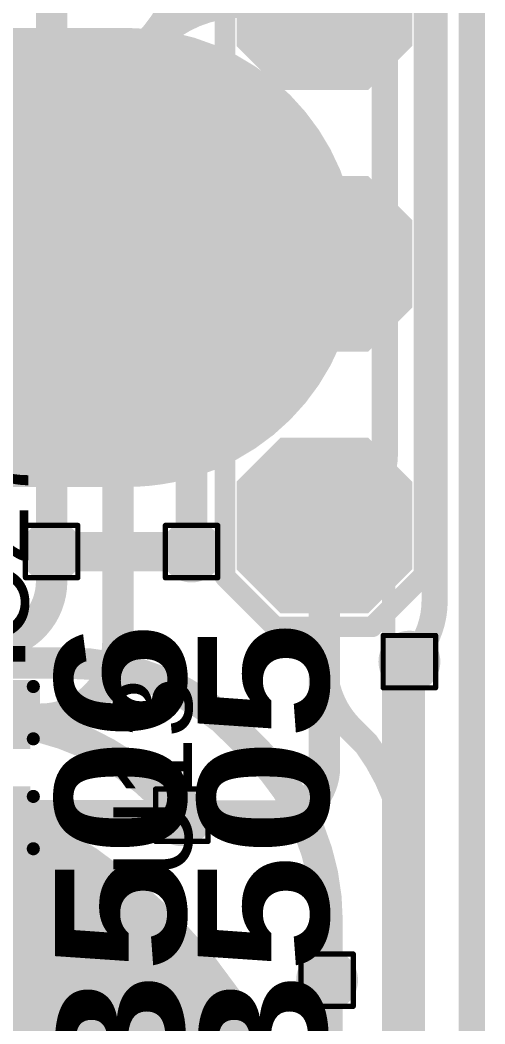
# Model space of a CAD drawing. Header units: inches. Extents: x -17 to 443, y -40 to 218.
# Drawn here: x 98.56 to 103.07, y 6.16 to 15.91 of the extents above; entities that cross this region are included whole.
import ezdxf

# ---------------------------------------------------------------- set-up
doc = ezdxf.new("R2010")
doc.units = ezdxf.units.IN
for name, color, linetype in [('Board Outline', 216, 'Continuous'), ('Bottom Layer', 5, 'Continuous'), ('Bottom Overlay', 54, 'Continuous'), ('Bottom Paste', 16, 'Continuous'), ('Bottom Solder', 6, 'Continuous'), ('Drill Drawing', 1, 'Continuous'), ('Fabrication', 76, 'Continuous'), ('Top Layer', 1, 'Continuous'), ('Top Overlay', 2, 'Continuous'), ('Top Paste', 8, 'Continuous'), ('Top Solder', 216, 'Continuous'), ('Via Holes', 16, 'Continuous')]:
    doc.layers.add(name, color=color, linetype=linetype)
doc.styles.add('Arial', font='', dxfattribs={"height": 0.2})
doc.styles.add('Arial Black_Bold', font='', dxfattribs={"height": 0.2})
doc.styles.get('Arial').set_extended_font_data('Arial')
doc.styles.get('Arial Black_Bold').set_extended_font_data('Arial Black', bold=True)

# ---------------------------------------------------------------- blocks, each defined once
blk = doc.blocks.new('SOIC_8_76')
at = {"layer": 'Top Layer'}
for points in [[(-1.925, 2.205), (-1.925, 1.605), (-3.475, 1.605), (-3.475, 2.205)], [(3.475, 2.205), (3.475, 1.605), (1.925, 1.605), (1.925, 2.205)], [(-1.925, 0.935), (-1.925, 0.335), (-3.475, 0.335), (-3.475, 0.935)], [(3.475, 0.935), (3.475, 0.335), (1.925, 0.335), (1.925, 0.935)], [(-1.925, -0.335), (-1.925, -0.935), (-3.475, -0.935), (-3.475, -0.335)], [(3.475, -0.335), (3.475, -0.935), (1.925, -0.935), (1.925, -0.335)], [(-1.925, -1.605), (-1.925, -2.205), (-3.475, -2.205), (-3.475, -1.605)], [(3.475, -1.605), (3.475, -2.205), (1.925, -2.205), (1.925, -1.605)]]:
    blk.add_hatch(color=1, dxfattribs=at).paths.add_polyline_path(points)
at = {"layer": 'Top Overlay'}
blk.add_hatch(color=2, dxfattribs=at).paths.add_polyline_path([(-1.8287, 1.5748), (-1.4985, 1.5748), (-1.4985, 2.2352), (-1.8287, 2.2352)])
at = {"layer": 'Top Paste'}
for points in [[(-1.925, 2.205), (-1.925, 1.605), (-3.475, 1.605), (-3.475, 2.205)], [(3.475, 2.205), (3.475, 1.605), (1.925, 1.605), (1.925, 2.205)], [(-1.925, 0.935), (-1.925, 0.335), (-3.475, 0.335), (-3.475, 0.935)], [(3.475, 0.935), (3.475, 0.335), (1.925, 0.335), (1.925, 0.935)], [(-1.925, -0.335), (-1.925, -0.935), (-3.475, -0.935), (-3.475, -0.335)], [(3.475, -0.335), (3.475, -0.935), (1.925, -0.935), (1.925, -0.335)], [(-1.925, -1.605), (-1.925, -2.205), (-3.475, -2.205), (-3.475, -1.605)], [(3.475, -1.605), (3.475, -2.205), (1.925, -2.205), (1.925, -1.605)]]:
    blk.add_hatch(color=8, dxfattribs=at).paths.add_polyline_path(points)
at = {"layer": 'Top Solder'}
for points in [[(-1.8234, 2.3066), (-1.8234, 1.5034), (-3.5766, 1.5034), (-3.5766, 2.3066)], [(3.5766, 2.3066), (3.5766, 1.5034), (1.8234, 1.5034), (1.8234, 2.3066)], [(-1.8234, 1.0366), (-1.8234, 0.2334), (-3.5766, 0.2334), (-3.5766, 1.0366)], [(3.5766, 1.0366), (3.5766, 0.2334), (1.8234, 0.2334), (1.8234, 1.0366)], [(-1.8234, -0.2334), (-1.8234, -1.0366), (-3.5766, -1.0366), (-3.5766, -0.2334)], [(3.5766, -0.2334), (3.5766, -1.0366), (1.8234, -1.0366), (1.8234, -0.2334)], [(-1.8234, -1.5034), (-1.8234, -2.3066), (-3.5766, -2.3066), (-3.5766, -1.5034)], [(3.5766, -1.5034), (3.5766, -2.3066), (1.8234, -2.3066), (1.8234, -1.5034)]]:
    blk.add_hatch(color=216, dxfattribs=at).paths.add_polyline_path(points)
at = {"layer": 'Top Overlay'}
for points in [[(-1.9906, 2.4892, 0.127, 0.127, 0), (1.9906, 2.4892, 0.127, 0.127, 0)], [(-1.9906, 2.4892, 0.127, 0.127, 0), (-1.9906, 2.3114, 0.127, 0.127, 0)], [(1.9906, 2.4892, 0.127, 0.127, 0), (1.9906, 2.3114, 0.127, 0.127, 0)], [(-3.7592, 2.032, 0.127, 0.127, 0), (-3.7592, 1.778, 0.127, 0.127, 0)], [(-3.7592, 2.032, 0.127, 0.127, 0), (-3.6322, 1.905, 0.127, 0.127, 0)], [(-3.6322, 1.905, 0.127, 0.127, 0), (-3.7592, 1.778, 0.127, 0.127, 0)], [(-1.9906, -2.3114, 0.127, 0.127, 0), (-1.9906, -2.4892, 0.127, 0.127, 0)], [(1.9906, -2.3114, 0.127, 0.127, 0), (1.9906, -2.4892, 0.127, 0.127, 0)], [(-1.9906, -2.4892, 0.127, 0.127, 0), (1.9906, -2.4892, 0.127, 0.127, 0)]]:
    blk.add_lwpolyline(points, format="xyseb", dxfattribs=at)
for points in [[(-2.0223, 2.4892, 0.0635, 0.0635, 1), (-1.9588, 2.4892, 0.0635, 0.0635, 1)], [(-2.0223, 2.4892, 0.0635, 0.0635, 1), (-1.9588, 2.4892, 0.0635, 0.0635, 1)], [(1.9588, 2.4892, 0.0635, 0.0635, 1), (2.0223, 2.4892, 0.0635, 0.0635, 1)], [(1.9588, 2.4892, 0.0635, 0.0635, 1), (2.0223, 2.4892, 0.0635, 0.0635, 1)], [(-2.0223, 2.3114, 0.0635, 0.0635, 1), (-1.9588, 2.3114, 0.0635, 0.0635, 1)], [(1.9588, 2.3114, 0.0635, 0.0635, 1), (2.0223, 2.3114, 0.0635, 0.0635, 1)], [(-3.791, 2.032, 0.0635, 0.0635, 1), (-3.7275, 2.032, 0.0635, 0.0635, 1)], [(-3.791, 2.032, 0.0635, 0.0635, 1), (-3.7275, 2.032, 0.0635, 0.0635, 1)], [(-3.6639, 1.905, 0.0635, 0.0635, 1), (-3.6004, 1.905, 0.0635, 0.0635, 1)], [(-3.6639, 1.905, 0.0635, 0.0635, 1), (-3.6004, 1.905, 0.0635, 0.0635, 1)], [(-3.791, 1.778, 0.0635, 0.0635, 1), (-3.7275, 1.778, 0.0635, 0.0635, 1)], [(-3.791, 1.778, 0.0635, 0.0635, 1), (-3.7275, 1.778, 0.0635, 0.0635, 1)], [(-2.0223, -2.3114, 0.0635, 0.0635, 1), (-1.9588, -2.3114, 0.0635, 0.0635, 1)], [(1.9588, -2.3114, 0.0635, 0.0635, 1), (2.0223, -2.3114, 0.0635, 0.0635, 1)], [(-2.0223, -2.4892, 0.0635, 0.0635, 1), (-1.9588, -2.4892, 0.0635, 0.0635, 1)], [(-2.0223, -2.4892, 0.0635, 0.0635, 1), (-1.9588, -2.4892, 0.0635, 0.0635, 1)], [(1.9588, -2.4892, 0.0635, 0.0635, 1), (2.0223, -2.4892, 0.0635, 0.0635, 1)], [(1.9588, -2.4892, 0.0635, 0.0635, 1), (2.0223, -2.4892, 0.0635, 0.0635, 1)]]:
    blk.add_lwpolyline(points, format="xyseb", close=True, dxfattribs=at)
blk = doc.blocks.new('EMG_ELECTRODE_4_____B_211')
at = {"layer": 'Bottom Layer'}
h = blk.add_hatch(color=5, dxfattribs=at)
edge = h.paths.add_edge_path()
edge.add_arc((-3.15, 10), 2.1, 90, 270)
edge.add_line((-3.15, 7.9), (3.15, 7.9))
edge.add_arc((3.15, 10), 2.1, 270, 450)
edge.add_line((3.15, 12.1), (-3.15, 12.1))
h = blk.add_hatch(color=5, dxfattribs=at)
edge = h.paths.add_edge_path()
edge.add_arc((0, 0), 5, 0, 360)
at = {"layer": 'Bottom Paste'}
h = blk.add_hatch(color=16, dxfattribs=at)
edge = h.paths.add_edge_path()
edge.add_arc((-3.15, 10), 2.1, 90, 270)
edge.add_line((-3.15, 7.9), (3.15, 7.9))
edge.add_arc((3.15, 10), 2.1, 270, 450)
edge.add_line((3.15, 12.1), (-3.15, 12.1))
h = blk.add_hatch(color=16, dxfattribs=at)
edge = h.paths.add_edge_path()
edge.add_arc((0, 0), 5, 0, 360)
at = {"layer": 'Bottom Solder'}
h = blk.add_hatch(color=6, dxfattribs=at)
edge = h.paths.add_edge_path()
edge.add_arc((-3.15, 10), 2.2016, 90, 270)
edge.add_line((-3.15, 7.7984), (3.15, 7.7984))
edge.add_arc((3.15, 10), 2.2016, 270, 450)
edge.add_line((3.15, 12.2016), (-3.15, 12.2016))
h = blk.add_hatch(color=6, dxfattribs=at)
edge = h.paths.add_edge_path()
edge.add_arc((0, 0), 5.1016, 0, 360)
at = {"layer": 'Bottom Overlay'}
blk.add_lwpolyline([(5.6832, -21.0042, 0.127, 0.127, 0), (5.6832, 20.9529, 0.127, 0.127, 0)], format="xyseb", dxfattribs=at)
blk = doc.blocks.new('4_P___SMD_W____CON__212')
at = {"layer": 'Top Layer'}
for points in [[(2.915, 0.75), (2.165, 0.75), (1.79, 0.375), (1.79, -0.375), (2.165, -0.75), (2.915, -0.75), (3.29, -0.375), (3.29, 0.375)], [(5.455, 0.75), (4.705, 0.75), (4.33, 0.375), (4.33, -0.375), (4.705, -0.75), (5.455, -0.75), (5.83, -0.375), (5.83, 0.375)], [(7.995, 0.75), (7.245, 0.75), (6.87, 0.375), (6.87, -0.375), (7.245, -0.75), (7.995, -0.75), (8.37, -0.375), (8.37, 0.375)]]:
    blk.add_hatch(color=1, dxfattribs=at).paths.add_polyline_path(points)
at = {"layer": 'Top Paste'}
for points in [[(2.915, 0.75), (2.165, 0.75), (1.79, 0.375), (1.79, -0.375), (2.165, -0.75), (2.915, -0.75), (3.29, -0.375), (3.29, 0.375)], [(5.455, 0.75), (4.705, 0.75), (4.33, 0.375), (4.33, -0.375), (4.705, -0.75), (5.455, -0.75), (5.83, -0.375), (5.83, 0.375)], [(7.995, 0.75), (7.245, 0.75), (6.87, 0.375), (6.87, -0.375), (7.245, -0.75), (7.995, -0.75), (8.37, -0.375), (8.37, 0.375)]]:
    blk.add_hatch(color=8, dxfattribs=at).paths.add_polyline_path(points)
at = {"layer": 'Top Solder'}
for points in [[(2.9658, 0.8516), (2.1142, 0.8516), (1.6884, 0.4258), (1.6884, -0.4258), (2.1142, -0.8516), (2.9658, -0.8516), (3.3916, -0.4258), (3.3916, 0.4258)], [(5.5058, 0.8516), (4.6542, 0.8516), (4.2284, 0.4258), (4.2284, -0.4258), (4.6542, -0.8516), (5.5058, -0.8516), (5.9316, -0.4258), (5.9316, 0.4258)], [(8.0458, 0.8516), (7.1942, 0.8516), (6.7684, 0.4258), (6.7684, -0.4258), (7.1942, -0.8516), (8.0458, -0.8516), (8.4716, -0.4258), (8.4716, 0.4258)]]:
    blk.add_hatch(color=216, dxfattribs=at).paths.add_polyline_path(points)
at = {"layer": 'Top Overlay'}
for points in [[(-0.3797, 0.9652, 0.2, 0.2, 0), (8.102, 0.9652, 0.2, 0.2, 0)], [(8.603, 0.4642, 0.2, 0.2, 0), (8.102, 0.9652, 0.2, 0.2, 0)], [(8.603, -0.4787, 0.2, 0.2, 0), (8.603, 0.4642, 0.2, 0.2, 0)], [(8.1165, -0.9652, 0.2, 0.2, 0), (8.603, -0.4787, 0.2, 0.2, 0)], [(8.1165, -0.9652, 0.2, 0.2, 0), (-0.491, -0.9652, 0.2, 0.2, 0)]]:
    blk.add_lwpolyline(points, format="xyseb", dxfattribs=at)
for points in [[(8.052, 0.9652, 0.1, 0.1, 1), (8.152, 0.9652, 0.1, 0.1, 1)], [(8.052, 0.9652, 0.1, 0.1, 1), (8.152, 0.9652, 0.1, 0.1, 1)], [(8.553, 0.4642, 0.1, 0.1, 1), (8.653, 0.4642, 0.1, 0.1, 1)], [(8.553, 0.4642, 0.1, 0.1, 1), (8.653, 0.4642, 0.1, 0.1, 1)], [(8.553, -0.4787, 0.1, 0.1, 1), (8.653, -0.4787, 0.1, 0.1, 1)], [(8.553, -0.4787, 0.1, 0.1, 1), (8.653, -0.4787, 0.1, 0.1, 1)], [(8.0665, -0.9652, 0.1, 0.1, 1), (8.1665, -0.9652, 0.1, 0.1, 1)], [(8.0665, -0.9652, 0.1, 0.1, 1), (8.1665, -0.9652, 0.1, 0.1, 1)]]:
    blk.add_lwpolyline(points, format="xyseb", close=True, dxfattribs=at)
blk = doc.blocks.new('C___0402_237')
at = {"layer": 'Top Layer'}
for points in [[(-0.6985, -0.3175), (-0.6985, 0.3175), (-0.2413, 0.3175), (-0.2413, -0.3175)], [(0.2413, -0.3175), (0.2413, 0.3175), (0.6985, 0.3175), (0.6985, -0.3175)]]:
    blk.add_hatch(color=1, dxfattribs=at).paths.add_polyline_path(points)
at = {"layer": 'Top Paste'}
for points in [[(-0.6985, -0.3175), (-0.6985, 0.3175), (-0.2413, 0.3175), (-0.2413, -0.3175)], [(0.2413, -0.3175), (0.2413, 0.3175), (0.6985, 0.3175), (0.6985, -0.3175)]]:
    blk.add_hatch(color=8, dxfattribs=at).paths.add_polyline_path(points)
at = {"layer": 'Top Solder'}
for points in [[(-0.7585, -0.3775), (-0.7585, 0.3775), (-0.1813, 0.3775), (-0.1813, -0.3775)], [(0.1813, -0.3775), (0.1813, 0.3775), (0.7585, 0.3775), (0.7585, -0.3775)]]:
    blk.add_hatch(color=216, dxfattribs=at).paths.add_polyline_path(points)
at = {"layer": 'Top Overlay'}
for points in [[(-0.7874, 0.4064, 0.127, 0.127, 0), (-0.2794, 0.4064, 0.127, 0.127, 0)], [(-0.7874, 0.4064, 0.127, 0.127, 0), (-0.7874, -0.4064, 0.127, 0.127, 0)], [(0.2794, 0.4064, 0.127, 0.127, 0), (0.7874, 0.4064, 0.127, 0.127, 0)], [(0.7874, 0.4064, 0.127, 0.127, 0), (0.7874, -0.4064, 0.127, 0.127, 0)], [(-0.7874, -0.4064, 0.127, 0.127, 0), (-0.2794, -0.4064, 0.127, 0.127, 0)], [(0.2794, -0.4064, 0.127, 0.127, 0), (0.7874, -0.4064, 0.127, 0.127, 0)]]:
    blk.add_lwpolyline(points, format="xyseb", dxfattribs=at)
for points in [[(-0.8191, 0.4064, 0.0635, 0.0635, 1), (-0.7556, 0.4064, 0.0635, 0.0635, 1)], [(-0.8191, 0.4064, 0.0635, 0.0635, 1), (-0.7556, 0.4064, 0.0635, 0.0635, 1)], [(-0.3111, 0.4064, 0.0635, 0.0635, 1), (-0.2477, 0.4064, 0.0635, 0.0635, 1)], [(0.2477, 0.4064, 0.0635, 0.0635, 1), (0.3111, 0.4064, 0.0635, 0.0635, 1)], [(0.7556, 0.4064, 0.0635, 0.0635, 1), (0.8191, 0.4064, 0.0635, 0.0635, 1)], [(0.7556, 0.4064, 0.0635, 0.0635, 1), (0.8191, 0.4064, 0.0635, 0.0635, 1)], [(-0.8191, -0.4064, 0.0635, 0.0635, 1), (-0.7556, -0.4064, 0.0635, 0.0635, 1)], [(-0.8191, -0.4064, 0.0635, 0.0635, 1), (-0.7556, -0.4064, 0.0635, 0.0635, 1)], [(-0.3111, -0.4064, 0.0635, 0.0635, 1), (-0.2477, -0.4064, 0.0635, 0.0635, 1)], [(0.2477, -0.4064, 0.0635, 0.0635, 1), (0.3111, -0.4064, 0.0635, 0.0635, 1)], [(0.7556, -0.4064, 0.0635, 0.0635, 1), (0.8191, -0.4064, 0.0635, 0.0635, 1)], [(0.7556, -0.4064, 0.0635, 0.0635, 1), (0.8191, -0.4064, 0.0635, 0.0635, 1)]]:
    blk.add_lwpolyline(points, format="xyseb", close=True, dxfattribs=at)

msp = doc.modelspace()

# ---------------------------------------------------------------- hatches: boundary and pattern name
at = {"layer": 'Bottom Layer'}
h = msp.add_hatch(color=5, dxfattribs=at)
edge = h.paths.add_edge_path()
edge.add_arc((98.8639, 10.747), 0.3, 0, 360)
h = msp.add_hatch(color=5, dxfattribs=at)
edge = h.paths.add_edge_path()
edge.add_arc((100.2209, 10.747), 0.3, 0, 360)
h = msp.add_hatch(color=5, dxfattribs=at)
edge = h.paths.add_edge_path()
edge.add_arc((102.334, 9.6787), 0.3, 0, 360)
h = msp.add_hatch(color=5, dxfattribs=at)
edge = h.paths.add_edge_path()
edge.add_arc((100.1266, 8.1882), 0.3, 0, 360)
h = msp.add_hatch(color=5, dxfattribs=at)
edge = h.paths.add_edge_path()
edge.add_arc((101.5355, 6.5875), 0.3, 0, 360)
at = {"layer": 'Top Layer'}
h = msp.add_hatch(color=1, dxfattribs=at)
edge = h.paths.add_edge_path()
edge.add_arc((98.8639, 10.747), 0.3, 0, 360)
h = msp.add_hatch(color=1, dxfattribs=at)
edge = h.paths.add_edge_path()
edge.add_arc((100.2209, 10.747), 0.3, 0, 360)
h = msp.add_hatch(color=1, dxfattribs=at)
edge = h.paths.add_edge_path()
edge.add_arc((102.334, 9.6787), 0.3, 0, 360)
h = msp.add_hatch(color=1, dxfattribs=at)
edge = h.paths.add_edge_path()
edge.add_arc((100.1266, 8.1882), 0.3, 0, 360)
h = msp.add_hatch(color=1, dxfattribs=at)
edge = h.paths.add_edge_path()
edge.add_arc((101.5355, 6.5875), 0.3, 0, 360)
at = {"layer": 'Via Holes'}
h = msp.add_hatch(color=7, dxfattribs=at)
edge = h.paths.add_edge_path()
edge.add_arc((98.8639, 10.747), 0.15, 0, 360)
h = msp.add_hatch(color=7, dxfattribs=at)
edge = h.paths.add_edge_path()
edge.add_arc((100.2209, 10.747), 0.15, 0, 360)
h = msp.add_hatch(color=7, dxfattribs=at)
edge = h.paths.add_edge_path()
edge.add_arc((102.334, 9.6787), 0.15, 0, 360)
h = msp.add_hatch(color=7, dxfattribs=at)
edge = h.paths.add_edge_path()
edge.add_arc((100.1266, 8.1882), 0.15, 0, 360)
h = msp.add_hatch(color=7, dxfattribs=at)
edge = h.paths.add_edge_path()
edge.add_arc((101.5355, 6.5875), 0.15, 0, 360)

# ---------------------------------------------------------------- linework, layer by layer
at = {"layer": 'Board Outline'}
msp.add_lwpolyline([(102.9394, 24.5041, 0.127, 0.127, 0), (102.9394, -17.3773, 0.127, 0.127, 0)], format="xyseb", dxfattribs=at)
at = {"layer": 'Bottom Layer'}
for points in [[(102.5787, 10.2695, 0.254, 0.254, 0), (102.5787, 23.137, 0.254, 0.254, 0)], [(102.0961, 11.6948, 0.254, 0.254, 0), (102.0961, 16.9993, 0.254, 0.254, 0)], [(102.0961, 11.6948, 0.254, 0.254, -0.19891), (101.9177, 11.2641, 0.254, 0.254, 0)], [(101.7479, 11.0943, 0.254, 0.254, 0), (101.9177, 11.2641, 0.254, 0.254, 0)], [(101.5095, 10.5188, 0.254, 0.254, -0.198825), (101.7477, 11.0941, 0.254, 0.254, 0)], [(101.7477, 11.0941, 0.254, 0.254, 0), (101.7479, 11.0943, 0.254, 0.254, 0)], [(101.7477, 11.0941, 0.254, 0.254, -0.000084), (101.7479, 11.0943, 0.254, 0.254, 0)], [(98.8639, 10.747, 0.381, 0.381, 0), (100.2209, 10.747, 0.381, 0.381, 0)], [(101.5095, 9.6544, 0.254, 0.254, 0), (101.5095, 10.5188, 0.254, 0.254, 0)], [(102.5787, 10.2695, 0.254, 0.254, -0.104276), (102.5076, 9.9322, 0.254, 0.254, 0)], [(102.5076, 9.9322, 0.254, 0.254, -0.092714), (102.334, 9.6787, 0.254, 0.254, 0)], [(98.2009, 9.6666, 0.3048, 0.3048, 0), (98.9935, 9.6666, 0.3048, 0.3048, 0)], [(98.9935, 9.6666, 0.3048, 0.3048, -0.17222), (100.5331, 9.1201, 0.3048, 0.3048, 0)], [(101.5095, 9.6527, 0.254, 0.254, 0), (101.5095, 9.6544, 0.254, 0.254, 0)], [(101.7693, 9.0255, 0.254, 0.254, -0.198913), (101.5095, 9.6527, 0.254, 0.254, 0)], [(98.1425, 9.1201, 0.3048, 0.3048, -0.061142), (98.7568, 9.0447, 0.3048, 0.3048, 0)], [(100.5331, 9.1201, 0.3048, 0.3048, 0), (100.8603, 8.793, 0.3048, 0.3048, 0)], [(100.5331, 9.1201, 0.3048, 0.3048, 0), (100.5331, 9.1201, 0.3048, 0.3048, 0)], [(98.7568, 9.0447, 0.3048, 0.3048, -0.136115), (99.9386, 8.3762, 0.3048, 0.3048, 0)], [(101.7693, 9.0255, 0.254, 0.254, 0), (101.7705, 9.0243, 0.254, 0.254, 0)], [(101.7705, 9.0243, 0.254, 0.254, 0), (101.9177, 8.8771, 0.254, 0.254, 0)], [(101.9177, 8.8771, 0.254, 0.254, -0.160121), (102.334, 7.6106, 0.254, 0.254, 0)], [(100.8603, 8.7929, 0.3048, 0.3048, -0.198912), (101.5355, 7.1629, 0.3048, 0.3048, 0)], [(99.9386, 8.3762, 0.3048, 0.3048, 0), (100.1266, 8.1882, 0.3048, 0.3048, 0)], [(102.334, 2.2762, 0.254, 0.254, 0), (102.334, 7.6106, 0.254, 0.254, 0)], [(101.5355, 6.5875, 0.3048, 0.3048, 0), (101.5355, 7.1629, 0.3048, 0.3048, 0)]]:
    msp.add_lwpolyline(points, format="xyseb", dxfattribs=at)
for points in [[(102.0326, 11.6948, 0.127, 0.127, 1), (102.1596, 11.6948, 0.127, 0.127, 1)], [(102.0326, 11.6948, 0.127, 0.127, 1), (102.1596, 11.6948, 0.127, 0.127, 1)], [(101.8542, 11.2641, 0.127, 0.127, 1), (101.9812, 11.2641, 0.127, 0.127, 1)], [(101.8542, 11.2641, 0.127, 0.127, 1), (101.9812, 11.2641, 0.127, 0.127, 1)], [(101.6842, 11.0941, 0.127, 0.127, 1), (101.8112, 11.0941, 0.127, 0.127, 1)], [(101.6842, 11.0941, 0.127, 0.127, 1), (101.8112, 11.0941, 0.127, 0.127, 1)], [(101.6842, 11.0941, 0.127, 0.127, 1), (101.8112, 11.0941, 0.127, 0.127, 1)], [(101.6844, 11.0943, 0.127, 0.127, 1), (101.8114, 11.0943, 0.127, 0.127, 1)], [(101.6844, 11.0943, 0.127, 0.127, 1), (101.8114, 11.0943, 0.127, 0.127, 1)], [(101.6844, 11.0943, 0.127, 0.127, 1), (101.8114, 11.0943, 0.127, 0.127, 1)], [(98.7687, 10.747, 0.1905, 0.1905, 1), (98.9592, 10.747, 0.1905, 0.1905, 1)], [(100.1257, 10.747, 0.1905, 0.1905, 1), (100.3162, 10.747, 0.1905, 0.1905, 1)], [(101.446, 10.5188, 0.127, 0.127, 1), (101.573, 10.5188, 0.127, 0.127, 1)], [(101.446, 10.5188, 0.127, 0.127, 1), (101.573, 10.5188, 0.127, 0.127, 1)], [(102.5152, 10.2695, 0.127, 0.127, 1), (102.6422, 10.2695, 0.127, 0.127, 1)], [(102.5152, 10.2695, 0.127, 0.127, 1), (102.6422, 10.2695, 0.127, 0.127, 1)], [(102.4441, 9.9322, 0.127, 0.127, 1), (102.5711, 9.9322, 0.127, 0.127, 1)], [(102.4441, 9.9322, 0.127, 0.127, 1), (102.5711, 9.9322, 0.127, 0.127, 1)], [(98.9173, 9.6666, 0.1524, 0.1524, 1), (99.0697, 9.6666, 0.1524, 0.1524, 1)], [(98.9173, 9.6666, 0.1524, 0.1524, 1), (99.0697, 9.6666, 0.1524, 0.1524, 1)], [(101.446, 9.6544, 0.127, 0.127, 1), (101.573, 9.6544, 0.127, 0.127, 1)], [(101.446, 9.6544, 0.127, 0.127, 1), (101.573, 9.6544, 0.127, 0.127, 1)], [(101.446, 9.6527, 0.127, 0.127, 1), (101.573, 9.6527, 0.127, 0.127, 1)], [(101.446, 9.6527, 0.127, 0.127, 1), (101.573, 9.6527, 0.127, 0.127, 1)], [(102.2705, 9.6787, 0.127, 0.127, 1), (102.3975, 9.6787, 0.127, 0.127, 1)], [(100.4569, 9.1201, 0.1524, 0.1524, 1), (100.6093, 9.1201, 0.1524, 0.1524, 1)], [(100.4569, 9.1201, 0.1524, 0.1524, 1), (100.6093, 9.1201, 0.1524, 0.1524, 1)], [(100.4569, 9.1201, 0.1524, 0.1524, 1), (100.6093, 9.1201, 0.1524, 0.1524, 1)], [(100.4569, 9.1201, 0.1524, 0.1524, 1), (100.6093, 9.1201, 0.1524, 0.1524, 1)], [(98.6806, 9.0447, 0.1524, 0.1524, 1), (98.833, 9.0447, 0.1524, 0.1524, 1)], [(98.6806, 9.0447, 0.1524, 0.1524, 1), (98.833, 9.0447, 0.1524, 0.1524, 1)], [(101.7058, 9.0255, 0.127, 0.127, 1), (101.8328, 9.0255, 0.127, 0.127, 1)], [(101.7058, 9.0255, 0.127, 0.127, 1), (101.8328, 9.0255, 0.127, 0.127, 1)], [(101.707, 9.0243, 0.127, 0.127, 1), (101.834, 9.0243, 0.127, 0.127, 1)], [(101.707, 9.0243, 0.127, 0.127, 1), (101.834, 9.0243, 0.127, 0.127, 1)], [(101.8542, 8.8771, 0.127, 0.127, 1), (101.9812, 8.8771, 0.127, 0.127, 1)], [(101.8542, 8.8771, 0.127, 0.127, 1), (101.9812, 8.8771, 0.127, 0.127, 1)], [(100.7841, 8.793, 0.1524, 0.1524, 1), (100.9365, 8.793, 0.1524, 0.1524, 1)], [(100.7841, 8.7929, 0.1524, 0.1524, 1), (100.9365, 8.7929, 0.1524, 0.1524, 1)], [(99.8624, 8.3762, 0.1524, 0.1524, 1), (100.0148, 8.3762, 0.1524, 0.1524, 1)], [(99.8624, 8.3762, 0.1524, 0.1524, 1), (100.0148, 8.3762, 0.1524, 0.1524, 1)], [(100.0504, 8.1882, 0.1524, 0.1524, 1), (100.2028, 8.1882, 0.1524, 0.1524, 1)], [(102.2705, 7.6106, 0.127, 0.127, 1), (102.3975, 7.6106, 0.127, 0.127, 1)], [(102.2705, 7.6106, 0.127, 0.127, 1), (102.3975, 7.6106, 0.127, 0.127, 1)], [(101.4593, 7.1629, 0.1524, 0.1524, 1), (101.6117, 7.1629, 0.1524, 0.1524, 1)], [(101.4593, 7.1629, 0.1524, 0.1524, 1), (101.6117, 7.1629, 0.1524, 0.1524, 1)], [(101.4593, 6.5875, 0.1524, 0.1524, 1), (101.6117, 6.5875, 0.1524, 0.1524, 1)]]:
    msp.add_lwpolyline(points, format="xyseb", close=True, dxfattribs=at)
at = {"layer": 'Drill Drawing'}
for points in [[(98.6099, 11.001, 0.0508, 0.0508, 0), (99.1179, 11.001, 0.0508, 0.0508, 0)], [(98.6099, 10.493, 0.0508, 0.0508, 0), (98.6099, 11.001, 0.0508, 0.0508, 0)], [(99.1179, 10.493, 0.0508, 0.0508, 0), (99.1179, 11.001, 0.0508, 0.0508, 0)], [(99.9669, 11.001, 0.0508, 0.0508, 0), (100.4749, 11.001, 0.0508, 0.0508, 0)], [(99.9669, 10.493, 0.0508, 0.0508, 0), (99.9669, 11.001, 0.0508, 0.0508, 0)], [(100.4749, 10.493, 0.0508, 0.0508, 0), (100.4749, 11.001, 0.0508, 0.0508, 0)], [(98.6099, 10.493, 0.0508, 0.0508, 0), (99.1179, 10.493, 0.0508, 0.0508, 0)], [(99.9669, 10.493, 0.0508, 0.0508, 0), (100.4749, 10.493, 0.0508, 0.0508, 0)], [(102.08, 9.9327, 0.0508, 0.0508, 0), (102.588, 9.9327, 0.0508, 0.0508, 0)], [(102.08, 9.4247, 0.0508, 0.0508, 0), (102.08, 9.9327, 0.0508, 0.0508, 0)], [(102.588, 9.4247, 0.0508, 0.0508, 0), (102.588, 9.9327, 0.0508, 0.0508, 0)], [(102.08, 9.4247, 0.0508, 0.0508, 0), (102.588, 9.4247, 0.0508, 0.0508, 0)], [(99.8726, 8.4422, 0.0508, 0.0508, 0), (100.3806, 8.4422, 0.0508, 0.0508, 0)], [(99.8726, 7.9342, 0.0508, 0.0508, 0), (99.8726, 8.4422, 0.0508, 0.0508, 0)], [(100.3806, 7.9342, 0.0508, 0.0508, 0), (100.3806, 8.4422, 0.0508, 0.0508, 0)], [(99.8726, 7.9342, 0.0508, 0.0508, 0), (100.3806, 7.9342, 0.0508, 0.0508, 0)], [(101.2815, 6.8415, 0.0508, 0.0508, 0), (101.7895, 6.8415, 0.0508, 0.0508, 0)], [(101.2815, 6.3335, 0.0508, 0.0508, 0), (101.2815, 6.8415, 0.0508, 0.0508, 0)], [(101.7895, 6.3335, 0.0508, 0.0508, 0), (101.7895, 6.8415, 0.0508, 0.0508, 0)], [(101.2815, 6.3335, 0.0508, 0.0508, 0), (101.7895, 6.3335, 0.0508, 0.0508, 0)]]:
    msp.add_lwpolyline(points, format="xyseb", dxfattribs=at)
for points in [[(98.5972, 11.001, 0.0254, 0.0254, 1), (98.6226, 11.001, 0.0254, 0.0254, 1)], [(98.5972, 11.001, 0.0254, 0.0254, 1), (98.6226, 11.001, 0.0254, 0.0254, 1)], [(99.1052, 11.001, 0.0254, 0.0254, 1), (99.1306, 11.001, 0.0254, 0.0254, 1)], [(99.1052, 11.001, 0.0254, 0.0254, 1), (99.1306, 11.001, 0.0254, 0.0254, 1)], [(99.9542, 11.001, 0.0254, 0.0254, 1), (99.9796, 11.001, 0.0254, 0.0254, 1)], [(99.9542, 11.001, 0.0254, 0.0254, 1), (99.9796, 11.001, 0.0254, 0.0254, 1)], [(100.4622, 11.001, 0.0254, 0.0254, 1), (100.4876, 11.001, 0.0254, 0.0254, 1)], [(100.4622, 11.001, 0.0254, 0.0254, 1), (100.4876, 11.001, 0.0254, 0.0254, 1)], [(98.5972, 10.493, 0.0254, 0.0254, 1), (98.6226, 10.493, 0.0254, 0.0254, 1)], [(98.5972, 10.493, 0.0254, 0.0254, 1), (98.6226, 10.493, 0.0254, 0.0254, 1)], [(99.1052, 10.493, 0.0254, 0.0254, 1), (99.1306, 10.493, 0.0254, 0.0254, 1)], [(99.1052, 10.493, 0.0254, 0.0254, 1), (99.1306, 10.493, 0.0254, 0.0254, 1)], [(99.9542, 10.493, 0.0254, 0.0254, 1), (99.9796, 10.493, 0.0254, 0.0254, 1)], [(99.9542, 10.493, 0.0254, 0.0254, 1), (99.9796, 10.493, 0.0254, 0.0254, 1)], [(100.4622, 10.493, 0.0254, 0.0254, 1), (100.4876, 10.493, 0.0254, 0.0254, 1)], [(100.4622, 10.493, 0.0254, 0.0254, 1), (100.4876, 10.493, 0.0254, 0.0254, 1)], [(102.0673, 9.9327, 0.0254, 0.0254, 1), (102.0927, 9.9327, 0.0254, 0.0254, 1)], [(102.0673, 9.9327, 0.0254, 0.0254, 1), (102.0927, 9.9327, 0.0254, 0.0254, 1)], [(102.5753, 9.9327, 0.0254, 0.0254, 1), (102.6007, 9.9327, 0.0254, 0.0254, 1)], [(102.5753, 9.9327, 0.0254, 0.0254, 1), (102.6007, 9.9327, 0.0254, 0.0254, 1)], [(102.0673, 9.4247, 0.0254, 0.0254, 1), (102.0927, 9.4247, 0.0254, 0.0254, 1)], [(102.0673, 9.4247, 0.0254, 0.0254, 1), (102.0927, 9.4247, 0.0254, 0.0254, 1)], [(102.5753, 9.4247, 0.0254, 0.0254, 1), (102.6007, 9.4247, 0.0254, 0.0254, 1)], [(102.5753, 9.4247, 0.0254, 0.0254, 1), (102.6007, 9.4247, 0.0254, 0.0254, 1)], [(99.8599, 8.4422, 0.0254, 0.0254, 1), (99.8853, 8.4422, 0.0254, 0.0254, 1)], [(99.8599, 8.4422, 0.0254, 0.0254, 1), (99.8853, 8.4422, 0.0254, 0.0254, 1)], [(100.3679, 8.4422, 0.0254, 0.0254, 1), (100.3933, 8.4422, 0.0254, 0.0254, 1)], [(100.3679, 8.4422, 0.0254, 0.0254, 1), (100.3933, 8.4422, 0.0254, 0.0254, 1)], [(99.8599, 7.9342, 0.0254, 0.0254, 1), (99.8853, 7.9342, 0.0254, 0.0254, 1)], [(99.8599, 7.9342, 0.0254, 0.0254, 1), (99.8853, 7.9342, 0.0254, 0.0254, 1)], [(100.3679, 7.9342, 0.0254, 0.0254, 1), (100.3933, 7.9342, 0.0254, 0.0254, 1)], [(100.3679, 7.9342, 0.0254, 0.0254, 1), (100.3933, 7.9342, 0.0254, 0.0254, 1)], [(101.2688, 6.8415, 0.0254, 0.0254, 1), (101.2942, 6.8415, 0.0254, 0.0254, 1)], [(101.2688, 6.8415, 0.0254, 0.0254, 1), (101.2942, 6.8415, 0.0254, 0.0254, 1)], [(101.7768, 6.8415, 0.0254, 0.0254, 1), (101.8022, 6.8415, 0.0254, 0.0254, 1)], [(101.7768, 6.8415, 0.0254, 0.0254, 1), (101.8022, 6.8415, 0.0254, 0.0254, 1)], [(101.2688, 6.3335, 0.0254, 0.0254, 1), (101.2942, 6.3335, 0.0254, 0.0254, 1)], [(101.2688, 6.3335, 0.0254, 0.0254, 1), (101.2942, 6.3335, 0.0254, 0.0254, 1)], [(101.7768, 6.3335, 0.0254, 0.0254, 1), (101.8022, 6.3335, 0.0254, 0.0254, 1)], [(101.7768, 6.3335, 0.0254, 0.0254, 1), (101.8022, 6.3335, 0.0254, 0.0254, 1)]]:
    msp.add_lwpolyline(points, format="xyseb", close=True, dxfattribs=at)
at = {"layer": 'Fabrication'}
for points in [[(102.9394, 24.5041, 0.254, 0.254, 0), (102.9394, -17.3773, 0.254, 0.254, 0)], [(93.296, 15.7018, 0.254, 0.254, 0), (99.604, 15.7018, 0.254, 0.254, 0)], [(99.604, 15.7018, 0.254, 0.254, -0.198912), (101.0889, 15.0868, 0.254, 0.254, 0)], [(101.0889, 15.0868, 0.254, 0.254, -0.198912), (101.704, 13.6018, 0.254, 0.254, 0)], [(101.704, 13.6018, 0.254, 0.254, -0.198912), (101.0889, 12.1169, 0.254, 0.254, 0)], [(101.0889, 12.1169, 0.254, 0.254, -0.198912), (99.604, 11.5018, 0.254, 0.254, 0)], [(93.296, 11.5018, 0.254, 0.254, 0), (99.604, 11.5018, 0.254, 0.254, 0)]]:
    msp.add_lwpolyline(points, format="xyseb", dxfattribs=at)
for points in [[(99.5405, 15.7018, 0.127, 0.127, 1), (99.6675, 15.7018, 0.127, 0.127, 1)], [(99.5405, 15.7018, 0.127, 0.127, 1), (99.6675, 15.7018, 0.127, 0.127, 1)], [(101.0254, 15.0868, 0.127, 0.127, 1), (101.1524, 15.0868, 0.127, 0.127, 1)], [(101.0254, 15.0868, 0.127, 0.127, 1), (101.1524, 15.0868, 0.127, 0.127, 1)], [(101.6405, 13.6018, 0.127, 0.127, 1), (101.7675, 13.6018, 0.127, 0.127, 1)], [(101.6405, 13.6018, 0.127, 0.127, 1), (101.7675, 13.6018, 0.127, 0.127, 1)], [(101.0254, 12.1169, 0.127, 0.127, 1), (101.1524, 12.1169, 0.127, 0.127, 1)], [(101.0254, 12.1169, 0.127, 0.127, 1), (101.1524, 12.1169, 0.127, 0.127, 1)], [(99.5405, 11.5018, 0.127, 0.127, 1), (99.6675, 11.5018, 0.127, 0.127, 1)], [(99.5405, 11.5018, 0.127, 0.127, 1), (99.6675, 11.5018, 0.127, 0.127, 1)], [(101.45, 3.6018, 0.254, 0.254, 1), (91.45, 3.6018, 0.254, 0.254, 1)]]:
    msp.add_lwpolyline(points, format="xyseb", close=True, dxfattribs=at)
at = {"layer": 'Top Layer'}
for points in [[(98.8639, 10.747, 0.3048, 0.3048, 0), (98.8639, 21.9622, 0.3048, 0.3048, 0)], [(100.0794, 16.0797, 0.3048, 0.3048, -0.092142), (99.7912, 15.6597, 0.3048, 0.3048, 0)], [(99.8573, 15.7306, 0.3048, 0.3048, -0.197528), (100.7064, 16.0797, 0.3048, 0.3048, 0)], [(99.5069, 14.9736, 0.3048, 0.3048, -0.198912), (99.7909, 15.6594, 0.3048, 0.3048, 0)], [(99.5069, 9.8694, 0.3048, 0.3048, 0), (99.5069, 14.9736, 0.3048, 0.3048, 0)], [(100.2209, 13.2162, 0.3048, 0.3048, -0.414214), (100.5443, 13.5397, 0.3048, 0.3048, 0)], [(100.5443, 13.5397, 0.3048, 0.3048, 0), (101.2459, 13.5397, 0.3048, 0.3048, 0)], [(101.2459, 13.5397, 0.3048, 0.3048, -0.414214), (101.3777, 13.4079, 0.3048, 0.3048, 0)], [(101.3777, 13.4079, 0.3048, 0.3048, 0), (101.5095, 13.5397, 0.3048, 0.3048, 0)], [(100.2209, 10.747, 0.3048, 0.3048, 0), (100.2209, 13.2162, 0.3048, 0.3048, 0)], [(101.5095, 8.65, 0.3048, 0.3048, 0), (101.5095, 10.9997, 0.3048, 0.3048, 0)], [(98.8639, 10.4584, 0.3048, 0.3048, 0), (98.8639, 10.747, 0.3048, 0.3048, 0)], [(100.2209, 10.7339, 0.3048, 0.3048, 0), (100.2209, 10.747, 0.3048, 0.3048, 0)], [(98.8639, 10.4584, 0.3048, 0.3048, -0.414214), (98.2449, 9.8393, 0.3048, 0.3048, 0)], [(99.5069, 9.8694, 0.3048, 0.3048, -0.414214), (98.7574, 9.1199, 0.3048, 0.3048, 0)], [(102.334, 3.7508, 0.3048, 0.3048, 0), (102.334, 9.6787, 0.3048, 0.3048, 0)], [(98.2797, 9.1199, 0.3048, 0.3048, 0), (98.7574, 9.1199, 0.3048, 0.3048, 0)], [(101.5095, 8.65, 0.3048, 0.3048, -0.414214), (101.0396, 8.1801, 0.3048, 0.3048, 0)], [(98.2837, 8.1841, 0.3048, 0.3048, 0), (100.1226, 8.1841, 0.3048, 0.3048, 0)], [(100.1226, 8.1841, 0.3048, 0.3048, 0), (100.1266, 8.1882, 0.3048, 0.3048, 0)], [(100.1266, 8.1882, 0.3048, 0.3048, 0), (100.1347, 8.1801, 0.3048, 0.3048, 0)], [(100.1347, 8.1801, 0.3048, 0.3048, 0), (101.0396, 8.1801, 0.3048, 0.3048, 0)], [(101.5355, 5.0531, 0.3048, 0.3048, 0), (101.5355, 6.5875, 0.3048, 0.3048, 0)]]:
    msp.add_lwpolyline(points, format="xyseb", dxfattribs=at)
for points in [[(99.7811, 15.7306, 0.1524, 0.1524, 1), (99.9335, 15.7306, 0.1524, 0.1524, 1)], [(99.7147, 15.6594, 0.1524, 0.1524, 1), (99.8671, 15.6594, 0.1524, 0.1524, 1)], [(99.715, 15.6597, 0.1524, 0.1524, 1), (99.8674, 15.6597, 0.1524, 0.1524, 1)], [(99.4307, 14.9736, 0.1524, 0.1524, 1), (99.5831, 14.9736, 0.1524, 0.1524, 1)], [(99.4307, 14.9736, 0.1524, 0.1524, 1), (99.5831, 14.9736, 0.1524, 0.1524, 1)], [(100.4681, 13.5397, 0.1524, 0.1524, 1), (100.6205, 13.5397, 0.1524, 0.1524, 1)], [(100.4681, 13.5397, 0.1524, 0.1524, 1), (100.6205, 13.5397, 0.1524, 0.1524, 1)], [(101.1697, 13.5397, 0.1524, 0.1524, 1), (101.3221, 13.5397, 0.1524, 0.1524, 1)], [(101.1697, 13.5397, 0.1524, 0.1524, 1), (101.3221, 13.5397, 0.1524, 0.1524, 1)], [(101.4333, 13.5397, 0.1524, 0.1524, 1), (101.5857, 13.5397, 0.1524, 0.1524, 1)], [(101.3015, 13.4079, 0.1524, 0.1524, 1), (101.4539, 13.4079, 0.1524, 0.1524, 1)], [(101.3015, 13.4079, 0.1524, 0.1524, 1), (101.4539, 13.4079, 0.1524, 0.1524, 1)], [(100.1447, 13.2162, 0.1524, 0.1524, 1), (100.2971, 13.2162, 0.1524, 0.1524, 1)], [(100.1447, 13.2162, 0.1524, 0.1524, 1), (100.2971, 13.2162, 0.1524, 0.1524, 1)], [(101.4333, 10.9997, 0.1524, 0.1524, 1), (101.5857, 10.9997, 0.1524, 0.1524, 1)], [(98.7877, 10.747, 0.1524, 0.1524, 1), (98.9401, 10.747, 0.1524, 0.1524, 1)], [(98.7877, 10.747, 0.1524, 0.1524, 1), (98.9401, 10.747, 0.1524, 0.1524, 1)], [(100.1447, 10.747, 0.1524, 0.1524, 1), (100.2971, 10.747, 0.1524, 0.1524, 1)], [(100.1447, 10.747, 0.1524, 0.1524, 1), (100.2971, 10.747, 0.1524, 0.1524, 1)], [(100.1447, 10.7339, 0.1524, 0.1524, 1), (100.2971, 10.7339, 0.1524, 0.1524, 1)], [(98.7877, 10.4584, 0.1524, 0.1524, 1), (98.9401, 10.4584, 0.1524, 0.1524, 1)], [(98.7877, 10.4584, 0.1524, 0.1524, 1), (98.9401, 10.4584, 0.1524, 0.1524, 1)], [(99.4307, 9.8694, 0.1524, 0.1524, 1), (99.5831, 9.8694, 0.1524, 0.1524, 1)], [(99.4307, 9.8694, 0.1524, 0.1524, 1), (99.5831, 9.8694, 0.1524, 0.1524, 1)], [(102.2578, 9.6787, 0.1524, 0.1524, 1), (102.4102, 9.6787, 0.1524, 0.1524, 1)], [(98.6812, 9.1199, 0.1524, 0.1524, 1), (98.8336, 9.1199, 0.1524, 0.1524, 1)], [(98.6812, 9.1199, 0.1524, 0.1524, 1), (98.8336, 9.1199, 0.1524, 0.1524, 1)], [(101.4333, 8.65, 0.1524, 0.1524, 1), (101.5857, 8.65, 0.1524, 0.1524, 1)], [(101.4333, 8.65, 0.1524, 0.1524, 1), (101.5857, 8.65, 0.1524, 0.1524, 1)], [(100.0464, 8.1841, 0.1524, 0.1524, 1), (100.1988, 8.1841, 0.1524, 0.1524, 1)], [(100.0464, 8.1841, 0.1524, 0.1524, 1), (100.1988, 8.1841, 0.1524, 0.1524, 1)], [(100.0504, 8.1882, 0.1524, 0.1524, 1), (100.2028, 8.1882, 0.1524, 0.1524, 1)], [(100.0504, 8.1882, 0.1524, 0.1524, 1), (100.2028, 8.1882, 0.1524, 0.1524, 1)], [(100.0585, 8.1801, 0.1524, 0.1524, 1), (100.2109, 8.1801, 0.1524, 0.1524, 1)], [(100.0585, 8.1801, 0.1524, 0.1524, 1), (100.2109, 8.1801, 0.1524, 0.1524, 1)], [(100.9634, 8.1801, 0.1524, 0.1524, 1), (101.1158, 8.1801, 0.1524, 0.1524, 1)], [(100.9634, 8.1801, 0.1524, 0.1524, 1), (101.1158, 8.1801, 0.1524, 0.1524, 1)], [(101.4593, 6.5875, 0.1524, 0.1524, 1), (101.6117, 6.5875, 0.1524, 0.1524, 1)]]:
    msp.add_lwpolyline(points, format="xyseb", close=True, dxfattribs=at)

# ---------------------------------------------------------------- block references
msp.add_blockref('EMG_ELECTRODE_4_____B_211', (96.45, 3.5762))
for name, p, rotation in [('4_P___SMD_W____CON__212', (101.5095, 18.6197), 270), ('C___0402_237', (98.2797, 8.65), 90), ('SOIC_8_76', (96.3747, 3.8875), 90)]:
    msp.add_blockref(name, p, dxfattribs=dict(rotation=rotation))

# ---------------------------------------------------------------- texts
at = {"layer": 'Fabrication', "style": 'Arial'}
msp.add_text('FR4', height=1.524, rotation=360, dxfattribs=at).set_placement((94.6496, 9.3321))
at = {"layer": 'Top Overlay'}
for s, height, style, p in [('C27', 0.762, 'Arial', (98.6377, 9.8402)), ('SB506', 1.27, 'Arial Black_Bold', (100.1659, 3.8482)), ('SB505', 1.27, 'Arial Black_Bold', (101.5503, 3.8482)), ('U13', 0.762, 'Arial', (100.2253, 7.5793))]:
    msp.add_text(s, height=height, rotation=90, dxfattribs=dict(at, style=style)).set_placement(p)

doc.saveas('drawing.dxf')
